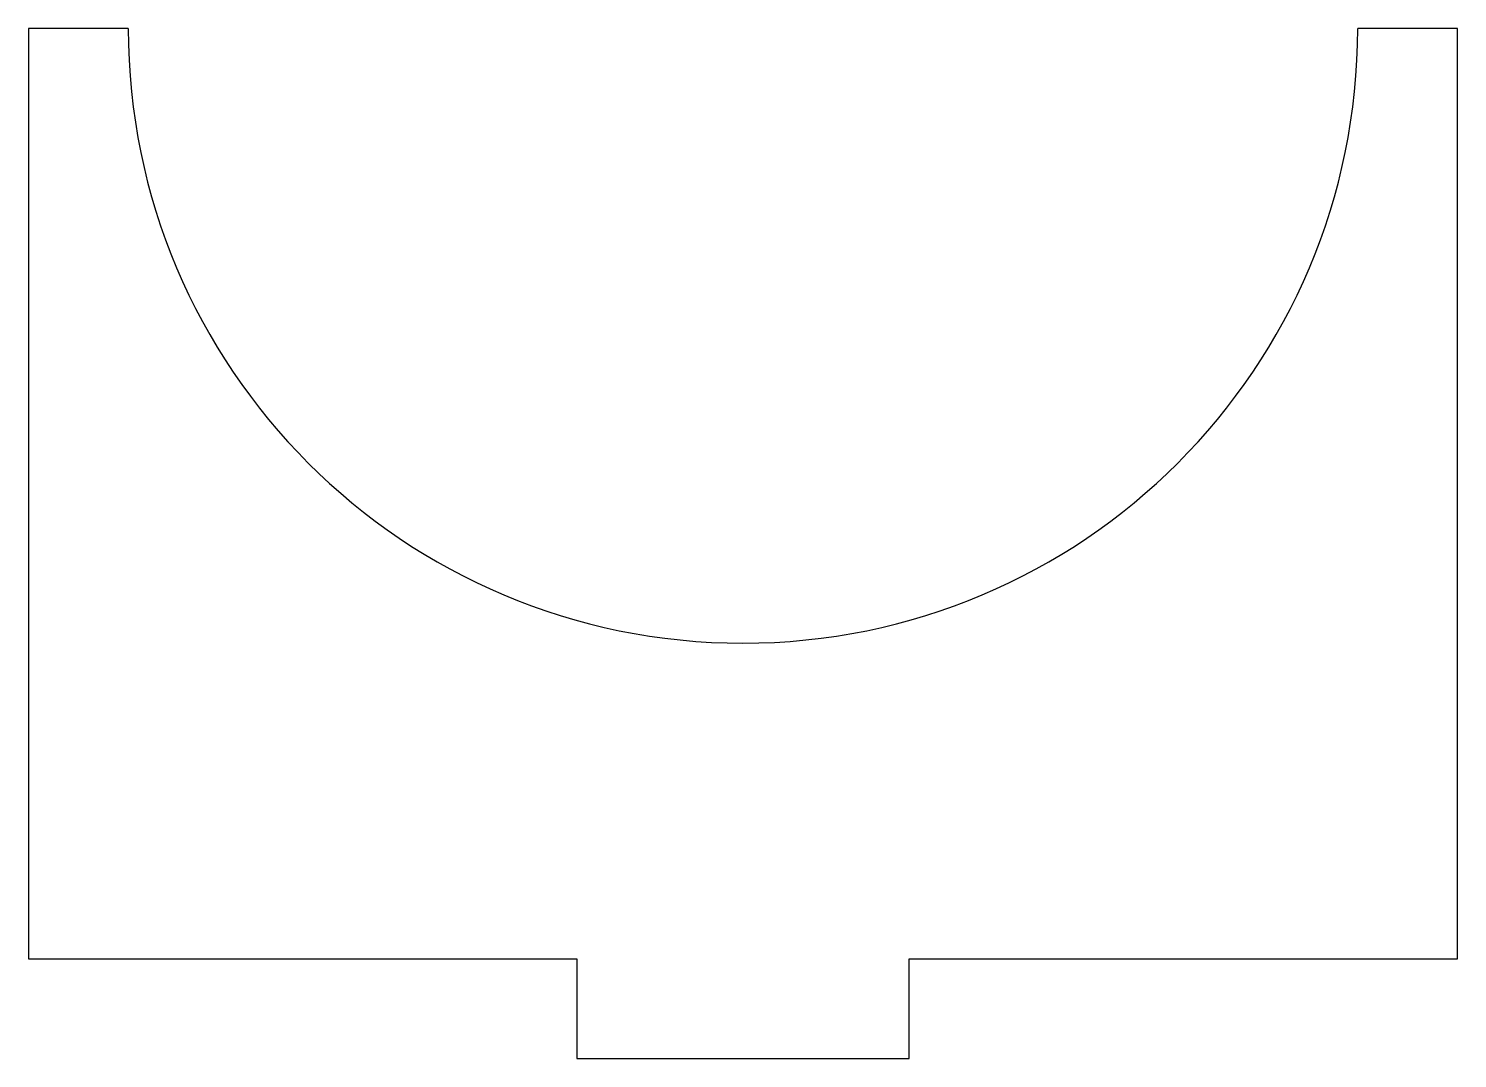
# Model space of a CAD drawing. Header units: millimetres. Extents: x -21.5 to 21.5, y -31 to 0.
import ezdxf

# ---------------------------------------------------------------- set-up
doc = ezdxf.new("R2010")
doc.units = ezdxf.units.MM

msp = doc.modelspace()

# ---------------------------------------------------------------- linework, layer by layer
at = {"color": 7, "linetype": 'Continuous', "lineweight": 25}
for p, q in [((-18.5, 0), (-21.5, 0)), ((-21.5, 0), (-21.5, -28)), ((21.5, 0), (18.5, 0)), ((21.5, -28), (21.5, 0)), ((-21.5, -28), (-5, -28)), ((-5, -28), (-5, -31)), ((5, -28), (21.5, -28)), ((5, -31), (5, -28)), ((-5, -31), (5, -31))]:
    msp.add_line(p, q, dxfattribs=at)
msp.add_arc((0, 0), 18.5, 180, 0, dxfattribs=at)

doc.saveas('drawing.dxf')
